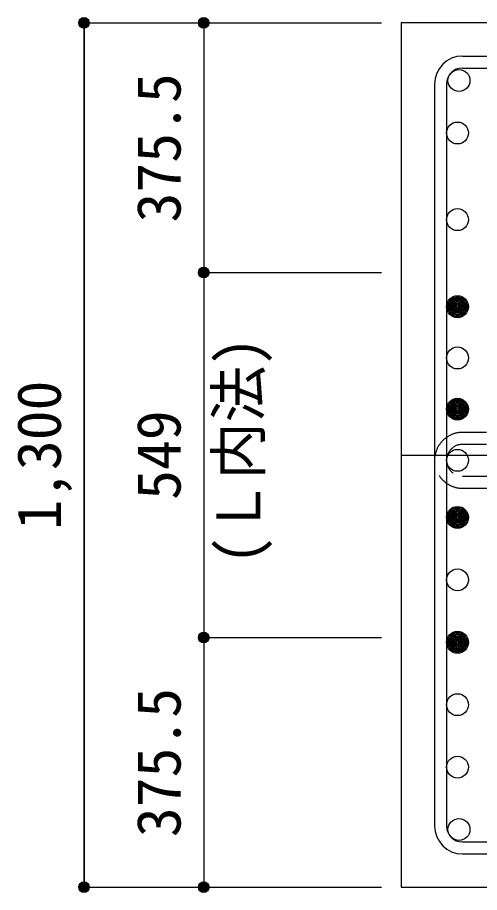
# Model space of a CAD drawing. Units: millimetres at full size, sheet at 1:30. Extents: x -5973 to 5954, y -4195 to 4201.
# Drawn here: x -675 to 20, y -2333 to -1017 of the extents above; entities that cross this region are included whole.
import ezdxf
from ezdxf.enums import TextEntityAlignment as Align

# ---------------------------------------------------------------- set-up
doc = ezdxf.new("R2010")
doc.units = ezdxf.units.MM
doc.header["$LTSCALE"] = 30
doc.header["$PDMODE"] = 32
doc.header["$PDSIZE"] = 15
doc.linetypes.add('CHAIN1', pattern=[8, 5, -1, 1, -1])
doc.linetypes.add('DASHED2', pattern=[3, 2, -1])
for name, color, linetype in [('0-1_躯体線', 2, 'Continuous'), ('0-3_立上り筋', 4, 'Continuous'), ('0-4_フープ筋', 7, 'Continuous'), ('0-7_文字', 4, 'Continuous'), ('0-C', 7, 'DASHED2'), ('0-D_寸法', 4, 'Continuous')]:
    doc.layers.add(name, color=color, linetype=linetype)
doc.styles.add('ＭＳ ゴシック', font='')
doc.styles.get('ＭＳ ゴシック').set_extended_font_data('MS Gothic')

msp = doc.modelspace()

# ---------------------------------------------------------------- linework, layer by layer
at = {"layer": '0-1_躯体線'}
for p, q in [((-97.56, -1024.89), (-97.56, -2324.89)), ((1602.44, -1024.89), (-97.56, -1024.89)), ((-97.56, -2324.89), (110.44, -2324.89))]:
    msp.add_line(p, q, dxfattribs=at)
at = {"layer": '0-3_立上り筋', "color": 3}
for centre in [(-10.87, -1111.59), (-13.06, -1190.59), (-13.06, -1320.89), (-13.06, -1451.89), (-13.06, -1451.89), (-13.06, -1528.89), (-13.06, -1605.89), (-13.06, -1605.89), (-13.06, -1682.89), (-13.06, -1768.78), (-13.06, -1768.78), (-13.06, -1862.66), (-13.06, -1956.55), (-13.06, -2050.43), (-13.06, -2144.31), (-10.87, -2238.2)]:
    msp.add_circle(centre, 16.5, dxfattribs=at)
at = {"layer": '0-3_立上り筋'}
for centre, radius in [((-13.06, -1451.89), 16.5), ((-13.06, -1451.89), 14.85), ((-13.06, -1451.89), 13.2), ((-13.06, -1451.89), 11.55), ((-13.06, -1451.89), 9.9), ((-13.06, -1451.89), 8.25), ((-13.06, -1451.89), 6.6), ((-13.06, -1451.89), 4.95), ((-13.06, -1451.89), 3.3), ((-13.06, -1451.89), 1.65), ((-13.06, -1605.89), 16.5), ((-13.06, -1605.89), 14.85), ((-13.06, -1605.89), 13.2), ((-13.06, -1605.89), 11.55), ((-13.06, -1605.89), 9.9), ((-13.06, -1605.89), 8.25), ((-13.06, -1605.89), 6.6), ((-13.06, -1605.89), 4.95), ((-13.06, -1605.89), 3.3), ((-13.06, -1605.89), 1.65), ((-13.06, -1768.78), 16.5), ((-13.06, -1768.78), 14.85), ((-13.06, -1768.78), 13.2), ((-13.06, -1768.78), 11.55), ((-13.06, -1768.78), 9.9), ((-13.06, -1768.78), 8.25), ((-13.06, -1768.78), 6.6), ((-13.06, -1768.78), 4.95), ((-13.06, -1768.78), 3.3), ((-13.06, -1768.78), 1.65), ((-13.06, -1956.55), 16.5), ((-13.06, -1956.55), 14.85), ((-13.06, -1956.55), 13.2), ((-13.06, -1956.55), 11.55), ((-13.06, -1956.55), 9.9), ((-13.06, -1956.55), 8.25), ((-13.06, -1956.55), 6.6), ((-13.06, -1956.55), 4.95), ((-13.06, -1956.55), 3.3), ((-13.06, -1956.55), 1.65)]:
    msp.add_circle(centre, radius, dxfattribs=at)
at = {"layer": '0-4_フープ筋'}
for p, q in [((-5.56, -1074.89), (1110.44, -1074.89)), ((-5.56, -1092.89), (1110.44, -1092.89)), ((-47.56, -1116.89), (-47.56, -2232.89)), ((-29.56, -1116.89), (-29.56, -2232.89)), ((-5.56, -2256.89), (1110.44, -2256.89)), ((-5.56, -2274.89), (1110.44, -2274.89))]:
    msp.add_line(p, q, dxfattribs=at)
for centre, radius, start, end in [((-5.56, -1116.89), 42, 90, 180), ((-5.56, -1116.89), 24, 90, 180), ((-5.56, -2232.89), 42, 180, 270), ((-5.56, -2232.89), 24, 180, 270)]:
    msp.add_arc(centre, radius, start, end, dxfattribs=at)
at = {"layer": '0-C'}
for p, q in [((1110.44, -1640.89), (-5.56, -1640.89)), ((1110.44, -1658.89), (-5.56, -1658.89)), ((-5.56, -1706.89), (58.44, -1706.89)), ((-5.56, -1724.89), (58.44, -1724.89))]:
    msp.add_line(p, q, dxfattribs=at)
for radius in [42, 24]:
    msp.add_arc((-5.56, -1682.89), radius, 90, 270, dxfattribs=at)
at = {"layer": '0-D_寸法'}
for p, q in [((-574.6, -1024.89), (-574.6, -2324.89)), ((-574.6, -1024.89), (-394.6, -1024.89)), ((-574.6, -1024.89), (-394.6, -1024.89)), ((-574.6, -2324.89), (-574.6, -1024.89)), ((-394.6, -1024.89), (-394.6, -1400.39)), ((-394.6, -1024.89), (-127.56, -1024.89)), ((-394.6, -1400.39), (-127.56, -1400.39)), ((-394.6, -1400.39), (-394.6, -1949.39)), ((-394.6, -1949.39), (-127.56, -1949.39)), ((-394.6, -1949.39), (-394.6, -2324.89)), ((-574.6, -2324.89), (-394.6, -2324.89)), ((-394.6, -2324.89), (-127.56, -2324.89)), ((-394.6, -2324.89), (-127.56, -2324.89))]:
    msp.add_line(p, q, dxfattribs=at)
at = {"layer": '0-D_寸法', "linetype": 'CHAIN1'}
msp.add_line((-97.56, -1674.89), (1202.44, -1674.89), dxfattribs=at)
at = {"layer": '0-D_寸法'}
for centre, radius in [((-574.6, -1024.89), 8), ((-574.6, -1024.89), 7.2), ((-574.6, -1024.89), 6.4), ((-574.6, -1024.89), 5.6), ((-574.6, -1024.89), 4.8), ((-574.6, -1024.89), 4), ((-574.6, -1024.89), 3.2), ((-574.6, -1024.89), 2.4), ((-574.6, -1024.89), 1.6), ((-574.6, -1024.89), 0.8), ((-394.6, -1024.89), 8), ((-394.6, -1024.89), 7.2), ((-394.6, -1024.89), 6.4), ((-394.6, -1024.89), 5.6), ((-394.6, -1024.89), 4.8), ((-394.6, -1024.89), 4), ((-394.6, -1024.89), 3.2), ((-394.6, -1024.89), 2.4), ((-394.6, -1024.89), 1.6), ((-394.6, -1024.89), 0.8), ((-394.6, -1400.39), 8), ((-394.6, -1400.39), 7.2), ((-394.6, -1400.39), 6.4), ((-394.6, -1400.39), 5.6), ((-394.6, -1400.39), 4.8), ((-394.6, -1400.39), 4), ((-394.6, -1400.39), 3.2), ((-394.6, -1400.39), 2.4), ((-394.6, -1400.39), 1.6), ((-394.6, -1400.39), 0.8), ((-394.6, -1949.39), 8), ((-394.6, -1949.39), 7.2), ((-394.6, -1949.39), 6.4), ((-394.6, -1949.39), 5.6), ((-394.6, -1949.39), 4.8), ((-394.6, -1949.39), 4), ((-394.6, -1949.39), 3.2), ((-394.6, -1949.39), 2.4), ((-394.6, -1949.39), 1.6), ((-394.6, -1949.39), 0.8), ((-574.6, -2324.89), 8), ((-574.6, -2324.89), 7.2), ((-574.6, -2324.89), 6.4), ((-574.6, -2324.89), 5.6), ((-574.6, -2324.89), 4.8), ((-574.6, -2324.89), 4), ((-574.6, -2324.89), 3.2), ((-574.6, -2324.89), 2.4), ((-574.6, -2324.89), 1.6), ((-574.6, -2324.89), 0.8), ((-394.6, -2324.89), 8), ((-394.6, -2324.89), 7.2), ((-394.6, -2324.89), 6.4), ((-394.6, -2324.89), 5.6), ((-394.6, -2324.89), 4.8), ((-394.6, -2324.89), 4), ((-394.6, -2324.89), 3.2), ((-394.6, -2324.89), 2.4), ((-394.6, -2324.89), 1.6), ((-394.6, -2324.89), 0.8)]:
    msp.add_circle(centre, radius, dxfattribs=at)
at = {"layer": '0-D_寸法', "color": 7}
for p in [(-574.6, -1024.89), (-394.6, -1024.89), (-394.6, -1024.89), (-394.6, -1400.39), (-394.6, -1400.39), (-394.6, -1400.39), (-394.6, -1949.39), (-394.6, -1949.39), (-394.6, -1949.39), (-574.6, -2324.89), (-394.6, -2324.89), (-394.6, -2324.89), (-394.6, -2324.89)]:
    msp.add_point(p, dxfattribs=at)

# ---------------------------------------------------------------- texts
at = {"layer": '0-7_文字', "style": 'ＭＳ ゴシック', "width": 0.95}
msp.add_text('(Ｌ内法)', height=65.98, rotation=90, dxfattribs=at).set_placement((-289.55, -1839.49), align=Align.BOTTOM_LEFT)
at = {"layer": '0-D_寸法', "style": 'ＭＳ ゴシック'}
for s, p in [('375.5', (-409.6, -1325.14)), ('1,300', (-589.6, -1787.39)), ('549', (-409.6, -1742.39)), ('375.5', (-409.6, -2249.64))]:
    msp.add_text(s, height=65.98, rotation=90, dxfattribs=at).set_placement(p, align=Align.BOTTOM_LEFT)

doc.saveas('drawing.dxf')
